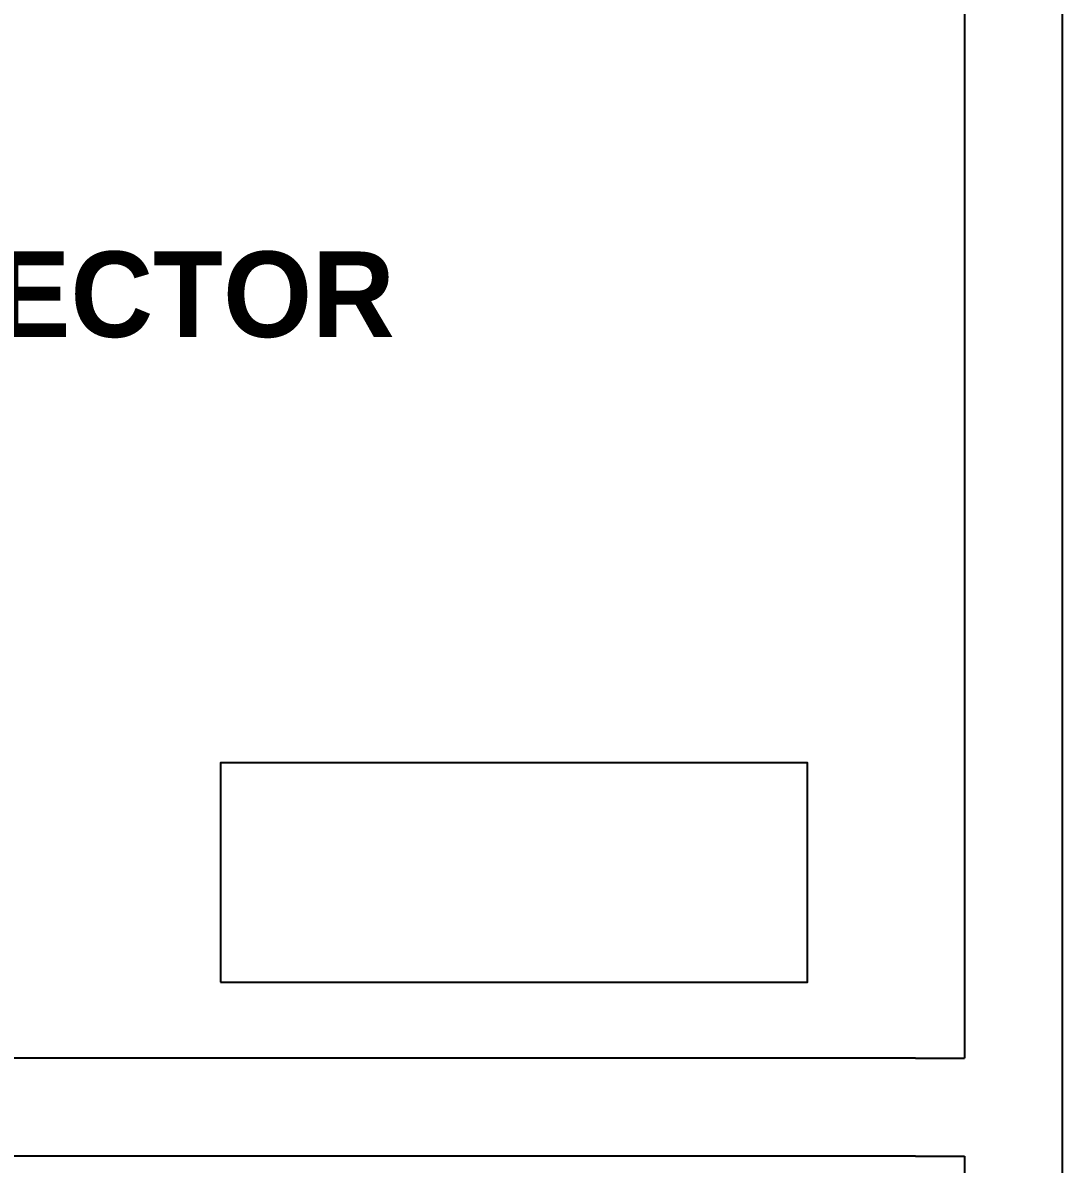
# Model space of a CAD drawing. Header units: inches. Extents: x 484217 to 497210, y -26946 to -21493.
# Drawn here: x 487912.6 to 488008.2, y -24365.5 to -24260.5 of the extents above; entities that cross this region are included whole.
import ezdxf

# ---------------------------------------------------------------- set-up
doc = ezdxf.new("R2010")
doc.units = ezdxf.units.IN
doc.header["$LTSCALE"] = 20
doc.header["$MEASUREMENT"] = 0
doc.layers.add('I-ANNO-TEXT', color=7, linetype='Continuous', lineweight=18)
doc.layers.add('I-FURN', color=4, linetype='Continuous')
doc.layers.add('I-WALL-IN', color=3, linetype='Continuous')
doc.styles.add('MICRO', font='')
doc.styles.get('MICRO').set_extended_font_data('MicrogrammaSSi', bold=True)

msp = doc.modelspace()

# ---------------------------------------------------------------- linework, layer by layer
at = {"layer": 'I-FURN', "elevation": 13.86}
msp.add_lwpolyline([(487930.82, -24348.71), (487984.82, -24348.71), (487984.82, -24328.55), (487930.82, -24328.55)], close=True, dxfattribs=at)
at = {"layer": 'I-WALL-IN'}
for p, q in [((488008.24, -23928.78, 6.93), (488008.24, -25284.97, 6.93)), ((487999.24, -24132.86, 6.93), (487999.24, -24355.72, 6.93)), ((487994.74, -24355.72, 6.93), (487802.45, -24355.72, 6.93)), ((487994.74, -24355.72, 6.93), (487999.24, -24355.72, 6.93)), ((487947.15, -24364.72, 6.93), (487802.45, -24364.72, 6.93)), ((487994.74, -24364.72, 6.93), (487802.45, -24364.72, 6.93)), ((487994.74, -24364.72, 6.93), (487999.24, -24364.72, 6.93)), ((487999.24, -24364.72, 6.93), (487999.24, -24743.85, 6.93))]:
    msp.add_line(p, q, dxfattribs=at)

# ---------------------------------------------------------------- texts
at = {"layer": 'I-ANNO-TEXT', "insert": (487891.86, -24289.5, 13.86), "char_height": 7.875, "attachment_point": 7, "style": 'MICRO'}
msp.add_mtext_dynamic_manual_height_columns('{\\fBahnschrift Light|b1|i0|c0|p34;DIRECTOR  }', width=7.4099, gutter_width=1.5, heights=[0], dxfattribs=at)

doc.saveas('drawing.dxf')
